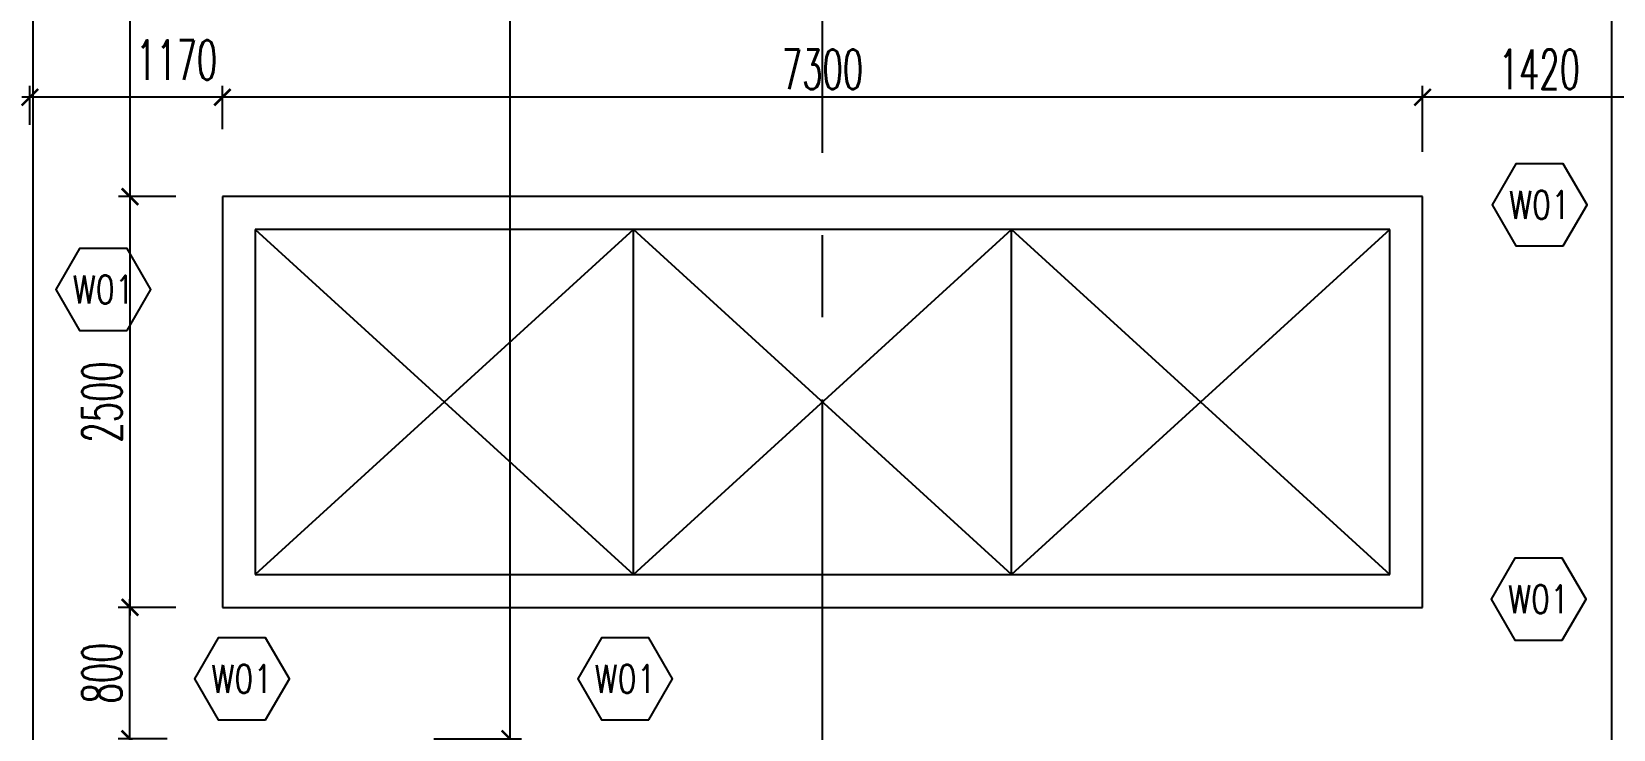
# Model space of a CAD drawing. Extents: x 275967.8 to 276060, y 57291.9 to 57371.4.
# Drawn here: x 276010.75 to 276020.37, y 57336.39 to 57340.64 of the extents above; entities that cross this region are included whole.
import ezdxf
from ezdxf.enums import TextEntityAlignment as Align

# ---------------------------------------------------------------- set-up
doc = ezdxf.new("R2010")
doc.units = 0
doc.header["$MEASUREMENT"] = 0
doc.header["$PDMODE"] = 34
doc.linetypes.add('CENTERX2', pattern=[4, 2.5, -0.5, 0.5, -0.5])
doc.layers.get('0').update_dxf_attribs({"linetype": 'CONTINUOUS'})
doc.layers.get('DEFPOINTS').update_dxf_attribs({"linetype": 'CONTINUOUS'})
for name, color, linetype in [('AXES', 11, 'CENTERX2'), ('DIM', 4, 'CONTINUOUS'), ('ROOF', 7, 'CONTINUOUS'), ('SkyLight', 7, 'CONTINUOUS'), ('WIN-BOX', 4, 'CONTINUOUS'), ('WIN-NO', 5, 'CONTINUOUS')]:
    doc.layers.add(name, color=color, linetype=linetype)
doc.styles.add('ROMANS', font='ROMANS.shx', dxfattribs={"width": 0.6})
doc.dimstyles.new('STANDARD in', dxfattribs={"dimtxt": 0.24, "dimasz": 0.1, "dimexe": 0.07, "dimexo": 0.05, "dimgap": 0.05, "dimtad": 1, "dimdec": 0, "dimlfac": 1000, "dimzin": 0, "dimdsep": 46, "dimtxsty": 'ROMANS', "dimblk": 'ARCHTICK', "dimcen": 0.05, "dimdle": 0.05, "dimclrd": 4, "dimclre": 4, "dimclrt": 2, "dimadec": 0, "dimazin": 0, "dimtfac": 1, "dimtdec": 0, "dimtmove": 2, "dimatfit": 3, "dimfxl": 0, "dimtolj": 1, "dimtzin": 0, "dimarcsym": 0})

# ---------------------------------------------------------------- blocks, each defined once
blk = doc.blocks.new('WW1')
at = {"layer": 'WIN-BOX'}
blk.add_lwpolyline([(144.3, -250), (288.7, 0), (144.3, 250), (-144.3, 250), (-288.7, 0), (-144.3, -250)], close=True, dxfattribs=at)
at = {"layer": 'WIN-NO', "style": 'ROMANS', "width": 0.8}
blk.add_attdef('W00', text='', height=170, dxfattribs=at).set_placement((0, 0), align=Align.MIDDLE)
blk = doc.blocks.new('_ARCHTICK')
at = {"color": 0, "linetype": 'ByBlock', "const_width": 0.15}
blk.add_lwpolyline([(-0.5, -0.5), (0.5, 0.5)], dxfattribs=at)
blk = doc.blocks.new('*D788')
at = {"layer": 'DEFPOINTS', "color": 0, "linetype": 'ByBlock', "ltscale": 0.3}
for p in [(276013.1415, 57347.8829), (276013.1415, 57336.3329), (276013.6546, 57336.3329)]:
    blk.add_point(p, dxfattribs=at)
at = {"layer": 'DIM', "color": 4, "linetype": 'ByBlock', "lineweight": -2, "ltscale": 0.3}
for p, q in [((276013.6546, 57347.9329), (276013.6546, 57336.2829)), ((276013.1915, 57347.8829), (276013.7246, 57347.8829)), ((276013.1915, 57336.3329), (276013.7246, 57336.3329))]:
    blk.add_line(p, q, dxfattribs=at)
at = {"layer": 'DIM', "color": 4, "linetype": 'ByBlock', "lineweight": -2, "ltscale": 0.3, "xscale": 0.1, "yscale": 0.1, "zscale": 0.1}
for p, rotation in [((276013.6546, 57347.8829), 90), ((276013.6546, 57336.3329), 270)]:
    blk.add_blockref('_ARCHTICK', p, dxfattribs=dict(at, rotation=rotation))
at = {"layer": 'DIM', "color": 2, "linetype": 'ByBlock', "ltscale": 0.3, "insert": (276013.4846, 57342.1079), "char_height": 0.24, "attachment_point": 5, "rotation": 90, "style": 'ROMANS'}
blk.add_mtext('\\A1;11550', dxfattribs=at)
blk = doc.blocks.new('*D789')
at = {"layer": 'DEFPOINTS', "color": 0, "linetype": 'ByBlock', "ltscale": 0.3}
for p in [(276011.9055, 57340.2378), (276011.9055, 57340.0249), (276019.2055, 57339.8563)]:
    blk.add_point(p, dxfattribs=at)
at = {"layer": 'DIM', "color": 4, "linetype": 'ByBlock', "lineweight": -2, "ltscale": 0.3}
for p, q in [((276011.9055, 57340.0749), (276011.9055, 57340.3078)), ((276019.2055, 57339.9063), (276019.2055, 57340.3078)), ((276019.2555, 57340.2378), (276011.8555, 57340.2378))]:
    blk.add_line(p, q, dxfattribs=at)
at = {"layer": 'DIM', "color": 4, "linetype": 'ByBlock', "lineweight": -2, "ltscale": 0.3, "xscale": 0.1, "yscale": 0.1, "zscale": 0.1, "rotation": 180}
blk.add_blockref('_ARCHTICK', (276011.9055, 57340.2378), dxfattribs=at)
at = {"layer": 'DIM', "color": 4, "linetype": 'ByBlock', "lineweight": -2, "ltscale": 0.3, "xscale": 0.1, "yscale": 0.1, "zscale": 0.1}
blk.add_blockref('_ARCHTICK', (276019.2055, 57340.2378), dxfattribs=at)
at = {"layer": 'DIM', "color": 2, "linetype": 'ByBlock', "ltscale": 0.3, "insert": (276015.5555, 57340.4078), "char_height": 0.24, "attachment_point": 5, "style": 'ROMANS'}
blk.add_mtext('\\A1;7300', dxfattribs=at)
blk = doc.blocks.new('*D790')
at = {"layer": 'DEFPOINTS', "color": 0, "linetype": 'ByBlock', "ltscale": 0.3}
for p in [(276010.7355, 57340.2378), (276010.7355, 57340.0203), (276011.9055, 57339.9932)]:
    blk.add_point(p, dxfattribs=at)
at = {"layer": 'DIM', "color": 4, "linetype": 'ByBlock', "lineweight": -2, "ltscale": 0.3}
for p, q in [((276010.7355, 57340.0703), (276010.7355, 57340.3078)), ((276011.9055, 57340.0432), (276011.9055, 57340.3078)), ((276011.9555, 57340.2378), (276010.6855, 57340.2378))]:
    blk.add_line(p, q, dxfattribs=at)
at = {"layer": 'DIM', "color": 4, "linetype": 'ByBlock', "lineweight": -2, "ltscale": 0.3, "xscale": 0.1, "yscale": 0.1, "zscale": 0.1, "rotation": 180}
blk.add_blockref('_ARCHTICK', (276010.7355, 57340.2378), dxfattribs=at)
at = {"layer": 'DIM', "color": 4, "linetype": 'ByBlock', "lineweight": -2, "ltscale": 0.3, "xscale": 0.1, "yscale": 0.1, "zscale": 0.1}
blk.add_blockref('_ARCHTICK', (276011.9055, 57340.2378), dxfattribs=at)
at = {"layer": 'DIM', "color": 2, "linetype": 'ByBlock', "ltscale": 0.3, "insert": (276011.6274, 57340.4644), "char_height": 0.24, "attachment_point": 5, "style": 'ROMANS'}
blk.add_mtext('\\A1;1170', dxfattribs=at)
blk = doc.blocks.new('*D791')
at = {"layer": 'DEFPOINTS', "color": 0, "linetype": 'ByBlock', "ltscale": 0.3}
for p in [(276019.2055, 57340.2378), (276019.2055, 57339.8979), (276020.6255, 57339.8651)]:
    blk.add_point(p, dxfattribs=at)
at = {"layer": 'DIM', "color": 4, "linetype": 'ByBlock', "lineweight": -2, "ltscale": 0.3}
for p, q in [((276019.2055, 57339.9479), (276019.2055, 57340.3078)), ((276020.6255, 57339.9151), (276020.6255, 57340.3078)), ((276020.6755, 57340.2378), (276019.1555, 57340.2378))]:
    blk.add_line(p, q, dxfattribs=at)
at = {"layer": 'DIM', "color": 4, "linetype": 'ByBlock', "lineweight": -2, "ltscale": 0.3, "xscale": 0.1, "yscale": 0.1, "zscale": 0.1, "rotation": 180}
blk.add_blockref('_ARCHTICK', (276019.2055, 57340.2378), dxfattribs=at)
at = {"layer": 'DIM', "color": 4, "linetype": 'ByBlock', "lineweight": -2, "ltscale": 0.3, "xscale": 0.1, "yscale": 0.1, "zscale": 0.1}
blk.add_blockref('_ARCHTICK', (276020.6255, 57340.2378), dxfattribs=at)
at = {"layer": 'DIM', "color": 2, "linetype": 'ByBlock', "ltscale": 0.3, "insert": (276019.9155, 57340.4078), "char_height": 0.24, "attachment_point": 5, "style": 'ROMANS'}
blk.add_mtext('\\A1;1420', dxfattribs=at)
blk = doc.blocks.new('*D792')
at = {"layer": 'DEFPOINTS', "color": 0, "linetype": 'ByBlock', "ltscale": 0.3}
for p in [(276011.3426, 57337.1329), (276011.6189, 57337.1329), (276011.6189, 57336.3329)]:
    blk.add_point(p, dxfattribs=at)
at = {"layer": 'DIM', "color": 4, "linetype": 'ByBlock', "lineweight": -2, "ltscale": 0.3}
for p, q in [((276011.5689, 57337.1329), (276011.2726, 57337.1329)), ((276011.3426, 57336.2829), (276011.3426, 57337.1829)), ((276011.5689, 57336.3329), (276011.2726, 57336.3329))]:
    blk.add_line(p, q, dxfattribs=at)
at = {"layer": 'DIM', "color": 4, "linetype": 'ByBlock', "lineweight": -2, "ltscale": 0.3, "xscale": 0.1, "yscale": 0.1, "zscale": 0.1}
for p, rotation in [((276011.3426, 57337.1329), 90), ((276011.3426, 57336.3329), 270)]:
    blk.add_blockref('_ARCHTICK', p, dxfattribs=dict(at, rotation=rotation))
at = {"layer": 'DIM', "color": 2, "linetype": 'ByBlock', "ltscale": 0.3, "insert": (276011.1726, 57336.7329), "char_height": 0.24, "attachment_point": 5, "rotation": 90, "style": 'ROMANS'}
blk.add_mtext('\\A1;800', dxfattribs=at)
blk = doc.blocks.new('*D793')
at = {"layer": 'DEFPOINTS', "color": 0, "linetype": 'ByBlock', "ltscale": 0.3}
for p in [(276011.6715, 57339.6329), (276011.3437, 57337.1329), (276011.6715, 57337.1329)]:
    blk.add_point(p, dxfattribs=at)
at = {"layer": 'DIM', "color": 4, "linetype": 'ByBlock', "lineweight": -2, "ltscale": 0.3}
for p, q in [((276011.6215, 57339.6329), (276011.2737, 57339.6329)), ((276011.3437, 57339.6829), (276011.3437, 57337.0829)), ((276011.6215, 57337.1329), (276011.2737, 57337.1329))]:
    blk.add_line(p, q, dxfattribs=at)
at = {"layer": 'DIM', "color": 4, "linetype": 'ByBlock', "lineweight": -2, "ltscale": 0.3, "xscale": 0.1, "yscale": 0.1, "zscale": 0.1}
for p, rotation in [((276011.3437, 57339.6329), 90), ((276011.3437, 57337.1329), 270)]:
    blk.add_blockref('_ARCHTICK', p, dxfattribs=dict(at, rotation=rotation))
at = {"layer": 'DIM', "color": 2, "linetype": 'ByBlock', "ltscale": 0.3, "insert": (276011.1737, 57338.3829), "char_height": 0.24, "attachment_point": 5, "rotation": 90, "style": 'ROMANS'}
blk.add_mtext('\\A1;2500', dxfattribs=at)
blk = doc.blocks.new('*D794')
at = {"layer": 'DEFPOINTS', "color": 0, "linetype": 'ByBlock', "ltscale": 0.3}
for p in [(276011.6715, 57347.8829), (276011.3437, 57339.6329), (276011.6715, 57339.6329)]:
    blk.add_point(p, dxfattribs=at)
at = {"layer": 'DIM', "color": 4, "linetype": 'ByBlock', "lineweight": -2, "ltscale": 0.3}
for p, q in [((276011.3437, 57347.9329), (276011.3437, 57339.5829)), ((276011.6215, 57347.8829), (276011.2737, 57347.8829)), ((276011.6215, 57339.6329), (276011.2737, 57339.6329))]:
    blk.add_line(p, q, dxfattribs=at)
at = {"layer": 'DIM', "color": 4, "linetype": 'ByBlock', "lineweight": -2, "ltscale": 0.3, "xscale": 0.1, "yscale": 0.1, "zscale": 0.1}
for p, rotation in [((276011.3437, 57347.8829), 90), ((276011.3437, 57339.6329), 270)]:
    blk.add_blockref('_ARCHTICK', p, dxfattribs=dict(at, rotation=rotation))
at = {"layer": 'DIM', "color": 2, "linetype": 'ByBlock', "ltscale": 0.3, "insert": (276011.1737, 57343.7579), "char_height": 0.24, "attachment_point": 5, "rotation": 90, "style": 'ROMANS'}
blk.add_mtext('\\A1;8250', dxfattribs=at)

msp = doc.modelspace()

# ---------------------------------------------------------------- linework, layer by layer
at = {"layer": 'AXES'}
for p, q in [((276015.5555, 57291.8986), (276015.5555, 57370.7113)), ((276010.7555, 57291.8986), (276010.7555, 57370.3613)), ((276020.3555, 57291.8986), (276020.3555, 57370.3613))]:
    msp.add_line(p, q, dxfattribs=at)
at = {"layer": 'ROOF'}
for p, q in [((276010.7555, 57336.2329), (276010.7555, 57348.2079)), ((276020.3555, 57336.2329), (276020.3555, 57347.8829))]:
    msp.add_line(p, q, dxfattribs=at)
at = {"layer": 'SkyLight'}
for p, q in [((276019.2055, 57339.6329), (276011.9055, 57339.6329)), ((276011.9055, 57339.6329), (276011.9055, 57337.1329)), ((276019.2055, 57337.1329), (276019.2055, 57339.6329)), ((276019.0055, 57339.4329), (276012.1055, 57339.4329)), ((276012.1055, 57339.4329), (276012.1055, 57337.3329)), ((276014.4055, 57339.4329), (276012.1055, 57337.3329)), ((276012.1055, 57339.4329), (276014.4055, 57337.3329)), ((276016.7055, 57337.3329), (276014.4055, 57339.4329)), ((276014.4055, 57337.3329), (276016.7055, 57339.4329)), ((276014.4055, 57337.3329), (276014.4055, 57339.4329)), ((276014.4055, 57337.3329), (276014.4055, 57339.4329)), ((276019.0055, 57339.4329), (276016.7055, 57337.3329)), ((276016.7055, 57339.4329), (276019.0055, 57337.3329)), ((276016.7055, 57337.3329), (276016.7055, 57339.4329)), ((276016.7055, 57337.3329), (276016.7055, 57339.4329)), ((276019.0055, 57337.3329), (276019.0055, 57339.4329)), ((276012.1055, 57337.3329), (276019.0055, 57337.3329)), ((276011.9055, 57337.1329), (276019.2055, 57337.1329))]:
    msp.add_line(p, q, dxfattribs=at)

# ---------------------------------------------------------------- block references
at = {"layer": 'WIN-NO', "xscale": 0.001, "yscale": 0.001, "zscale": 0.001}
for p in [(276019.9168, 57339.5829), (276011.1818, 57339.0674), (276019.9108, 57337.1829), (276012.0245, 57336.6976), (276014.3555, 57336.6976)]:
    msp.add_blockref('WW1', p, dxfattribs=at).add_auto_attribs({'W00': 'W01'})

# ---------------------------------------------------------------- dimensions: what is measured, and where the dimension line sits
at = {"layer": 'DIM', "linetype": 'ByBlock', "ltscale": 0.3}
for base, p1, p2, picture, middle in [((276011.3437, 57339.6329), (276011.6715, 57347.8829), (276011.6715, 57339.6329), '*D794', (276011.1737, 57343.7579)), ((276013.6546, 57336.3329), (276013.1415, 57347.8829), (276013.1415, 57336.3329), '*D788', (276013.4846, 57342.1079)), ((276011.3437, 57337.1329), (276011.6715, 57339.6329), (276011.6715, 57337.1329), '*D793', (276011.1737, 57338.3829)), ((276011.3426, 57337.1329), (276011.6189, 57336.3329), (276011.6189, 57337.1329), '*D792', (276011.1726, 57336.7329))]:
    dim = msp.add_linear_dim(base=base, p1=p1, p2=p2, angle=90, dimstyle='STANDARD in', dxfattribs=at)
    dim.commit()
    dim.dimension.update_dxf_attribs({"geometry": picture, "text_midpoint": middle})
dim = msp.add_linear_dim(base=(276010.7355, 57340.2378), p1=(276011.9055, 57339.9932), p2=(276010.7355, 57340.0203), dimstyle='STANDARD in', dxfattribs=at)
dim.commit()
dim.dimension.update_dxf_attribs({"geometry": '*D790', "text_midpoint": (276011.6274, 57340.4644), "dimtype": 160})
for base, p1, p2, picture, middle in [((276011.9055, 57340.2378), (276019.2055, 57339.8563), (276011.9055, 57340.0249), '*D789', (276015.5555, 57340.4078)), ((276019.2055, 57340.2378), (276020.6255, 57339.8651), (276019.2055, 57339.8979), '*D791', (276019.9155, 57340.4078))]:
    dim = msp.add_linear_dim(base=base, p1=p1, p2=p2, dimstyle='STANDARD in', dxfattribs=at)
    dim.commit()
    dim.dimension.update_dxf_attribs({"geometry": picture, "text_midpoint": middle})

doc.saveas('drawing.dxf')
